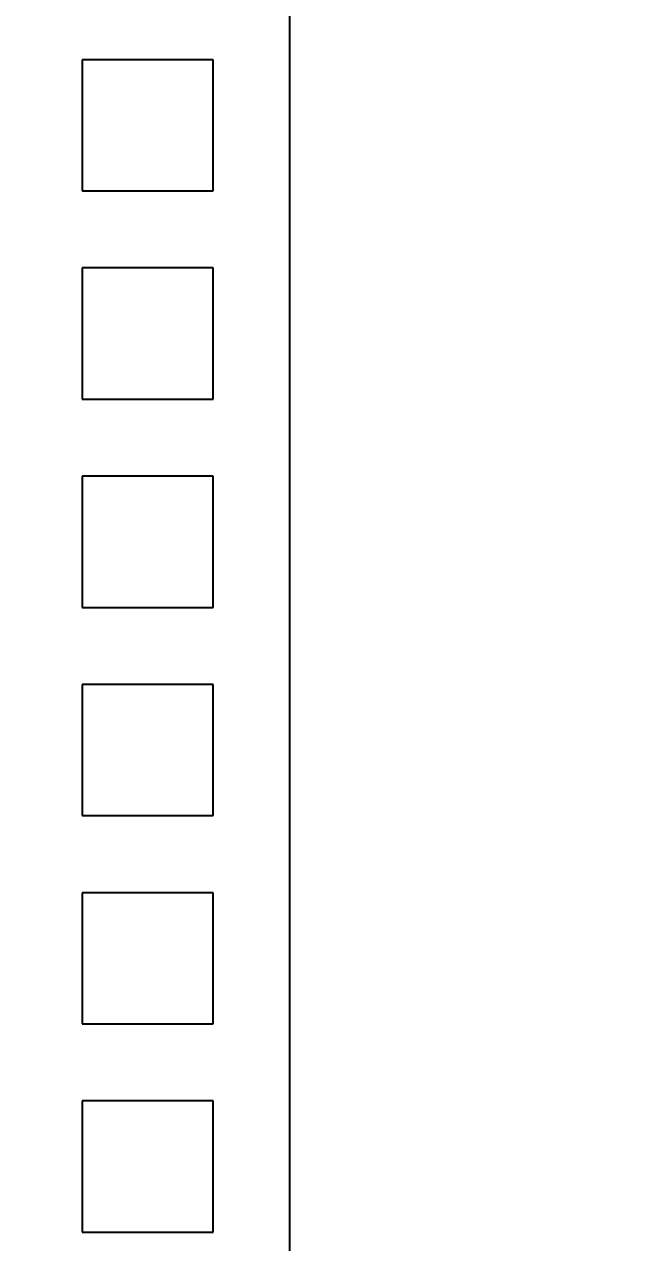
# Model space of a CAD drawing. Header units: millimetres. Extents: x -1 to 131, y 28 to 94.
# Drawn here: x 99.34 to 103.1, y 46.65 to 54.08 of the extents above; entities that cross this region are included whole.
import ezdxf

# ---------------------------------------------------------------- set-up
doc = ezdxf.new("R2010")
doc.units = ezdxf.units.MM
doc.header["$LTSCALE"] = 1.21
doc.header["$MEASUREMENT"] = 0
doc.header["$PDMODE"] = 3
doc.header["$PDSIZE"] = 0.3125
doc.layers.get('0').update_dxf_attribs({"linetype": 'CONTINUOUS'})
doc.layers.get('DEFPOINTS').update_dxf_attribs({"linetype": 'CONTINUOUS'})
doc.layers.add('Dim', color=3, linetype='CONTINUOUS', lineweight=25)
doc.styles.get("Standard").update_dxf_attribs({"font": 'txt', "width": 0.8})
doc.dimstyles.get("Standard").update_dxf_attribs({"dimtxt": 0.15625, "dimasz": 0.1875, "dimexe": 0.125, "dimexo": 0.0625, "dimgap": 0.09, "dimtad": 0, "dimtih": 1, "dimtoh": 1, "dimzin": 4, "dimdsep": 46, "dimtxsty": 'Standard', "dimblk": '_FILLED', "dimblk1": '_FILLED', "dimblk2": '_FILLED', "dimcen": 0.09, "dimazin": 1, "dimtp": 0.01, "dimtm": 0.01, "dimtfac": 1, "dimtofl": 0, "dimtmove": 0, "dimatfit": 3, "dimldrblk": '_FILLED', "dimfxl": 1, "dimtolj": 1, "dimtzin": 4, "dimarcsym": 0})

# ---------------------------------------------------------------- blocks, each defined once
blk = doc.blocks.new('_FILLED')
at = {"color": 0, "linetype": 'ByBlock'}
blk.add_solid([(0, 0), (-1, 0.1667), (-1, -0.1667)], dxfattribs=at)
blk = doc.blocks.new('*D30')
at = {"color": 0, "linetype": 'ByBlock', "lineweight": -2}
for p, q in [((101.1223, 58.6652), (87.6348, 58.6652)), ((87.7598, 58.6652), (87.7598, 44.6313)), ((87.7598, 27.6174), (87.7598, 41.6513)), ((106.4921, 27.6174), (87.6348, 27.6174))]:
    blk.add_line(p, q, dxfattribs=at)
at = {"layer": 'DEFPOINTS', "color": 0, "linetype": 'ByBlock'}
for p in [(101.1848, 58.6652), (106.5546, 27.6174)]:
    blk.add_point(p, dxfattribs=at)
at = {"color": 0, "linetype": 'ByBlock', "lineweight": -2}
for p, rotation in [((87.7598, 58.6652), 90), ((87.7598, 27.6174), 270)]:
    blk.add_blockref('_FILLED', p, dxfattribs=dict(at, rotation=rotation))
at = {"color": 0, "linetype": 'ByBlock', "lineweight": -2, "insert": (87.7598, 43.1413), "char_height": 1, "attachment_point": 5, "rotation": 90}
blk.add_mtext('\\A1;31.05', dxfattribs=at)

msp = doc.modelspace()

# ---------------------------------------------------------------- linework, layer by layer
at = {"color": 7, "linetype": 'Continuous'}
for p, q in [((100.9598, 55.4652), (100.9598, 42.3652)), ((99.6944, 53.8689), (99.6944, 53.0689)), ((100.4944, 53.8689), (99.6944, 53.8689)), ((100.4944, 53.0689), (100.4944, 53.8689)), ((99.6944, 53.0689), (100.4944, 53.0689)), ((99.6944, 52.5989), (99.6944, 51.7989)), ((100.4944, 52.5989), (99.6944, 52.5989)), ((100.4944, 51.7989), (100.4944, 52.5989)), ((99.6944, 51.7989), (100.4944, 51.7989)), ((99.6944, 51.3289), (99.6944, 50.5289)), ((100.4944, 51.3289), (99.6944, 51.3289)), ((100.4944, 50.5289), (100.4944, 51.3289)), ((99.6944, 50.5289), (100.4944, 50.5289)), ((99.6944, 50.0589), (99.6944, 49.2589)), ((100.4944, 50.0589), (99.6944, 50.0589)), ((100.4944, 49.2589), (100.4944, 50.0589)), ((99.6944, 49.2589), (100.4944, 49.2589)), ((99.6944, 48.7889), (99.6944, 47.9889)), ((100.4944, 48.7889), (99.6944, 48.7889)), ((100.4944, 47.9889), (100.4944, 48.7889)), ((99.6944, 47.9889), (100.4944, 47.9889)), ((99.6944, 47.5189), (99.6944, 46.7189)), ((100.4944, 47.5189), (99.6944, 47.5189)), ((100.4944, 46.7189), (100.4944, 47.5189)), ((99.6944, 46.7189), (100.4944, 46.7189))]:
    msp.add_line(p, q, dxfattribs=at)

# ---------------------------------------------------------------- dimensions: what is measured, and where the dimension line sits
at = {"layer": 'Dim'}
dim = msp.add_linear_dim(base=(87.7598, 58.6652), p1=(106.5546, 27.6174), p2=(101.1848, 58.6652), angle=90, dimstyle='Standard', override={"dimtxt": 1, "dimasz": 1, "dimtih": 0, "dimtoh": 0, "dimzin": 0, "dimcen": 0.198, "dimadec": 0, "dimazin": 0, "dimtp": 0, "dimtm": 0, "dimtdec": 4, "dimtzin": 0}, dxfattribs=at)
dim.commit()
dim.dimension.update_dxf_attribs({"geometry": '*D30', "text_midpoint": (87.7598, 43.1413)})

doc.saveas('drawing.dxf')
